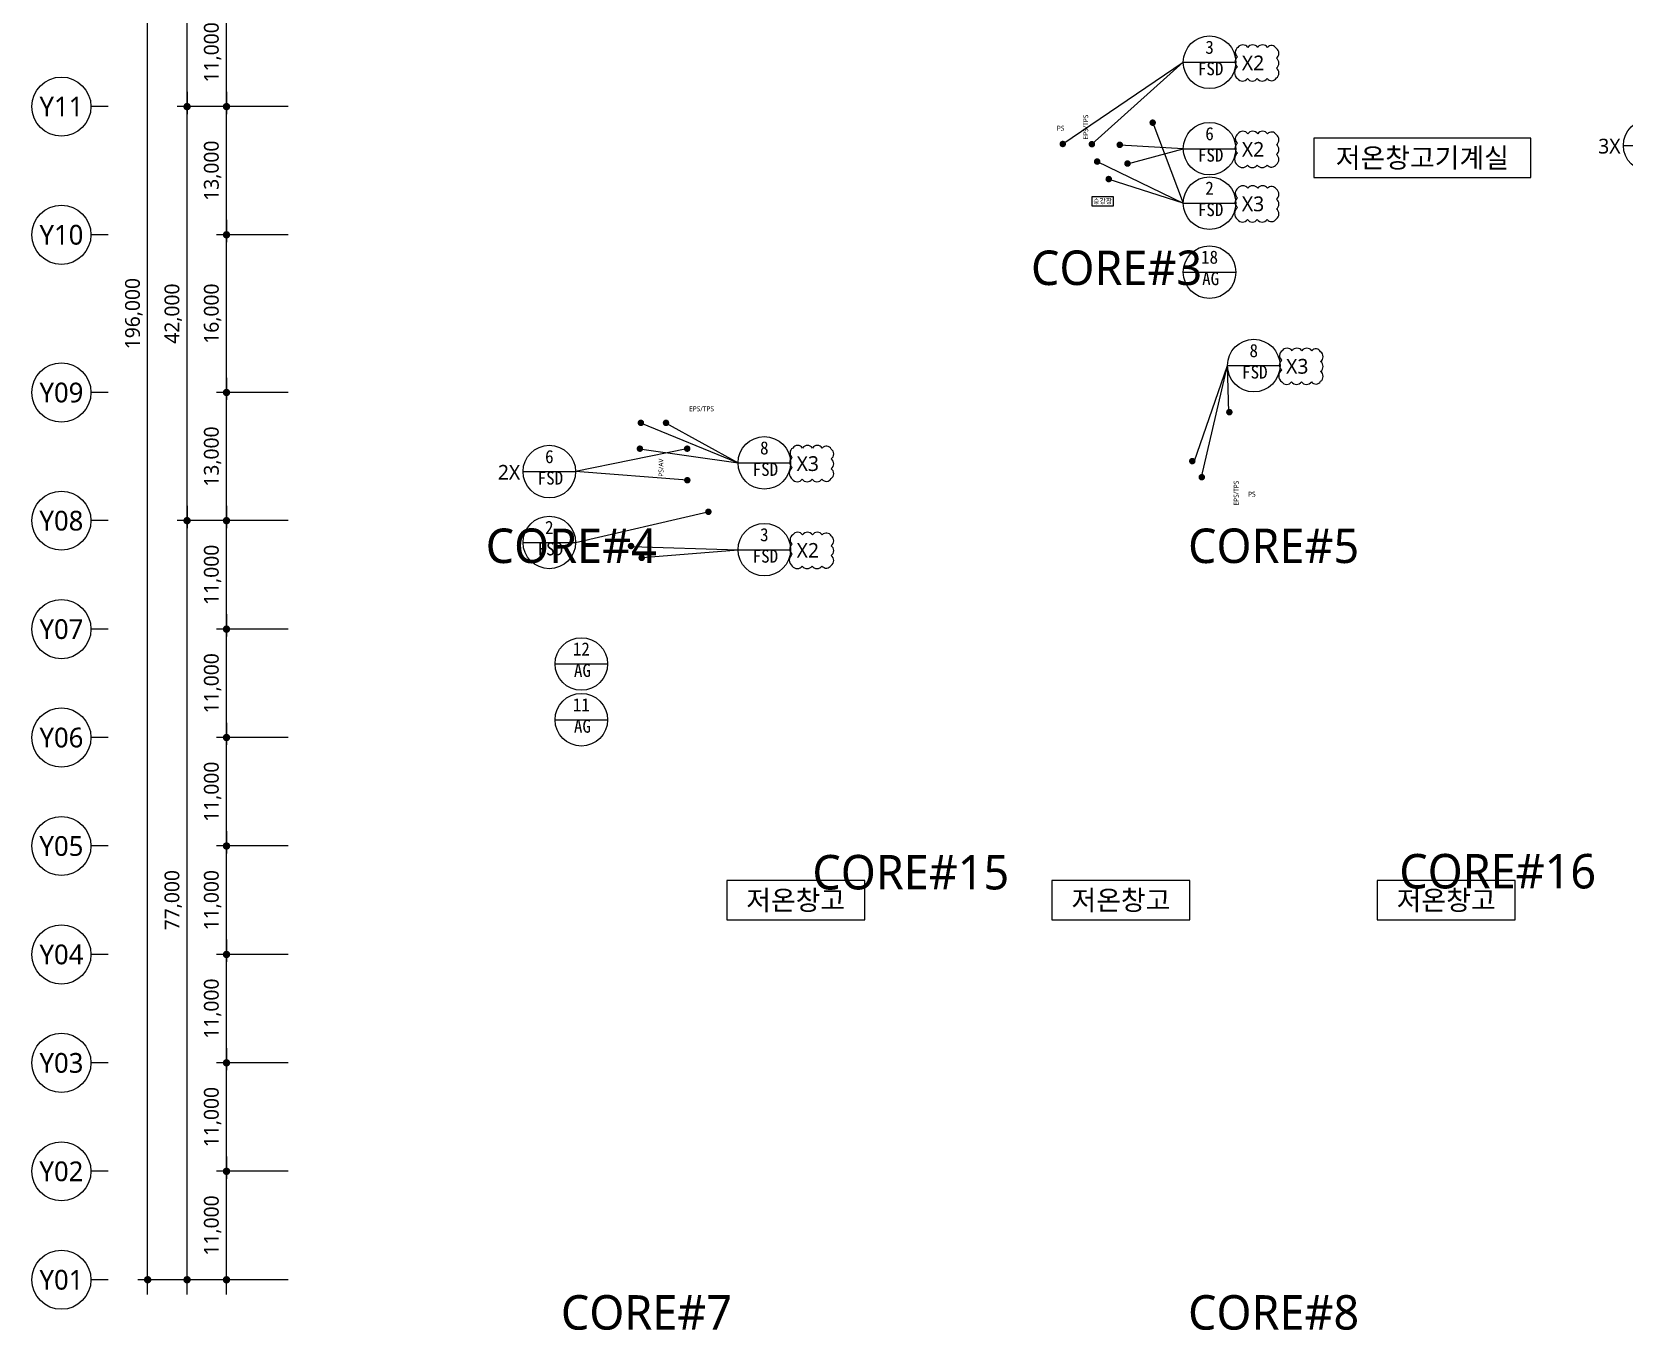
# Model space of a CAD drawing. Header units: millimetres. Extents: x 3479419 to 5579419, y 522746 to 3162891.
# Drawn here: x 4806612 to 4968170, y 1737279 to 1868975 of the extents above; entities that cross this region are included whole.
import ezdxf
from ezdxf.enums import TextEntityAlignment as Align

# ---------------------------------------------------------------- set-up
doc = ezdxf.new("R2010")
doc.units = ezdxf.units.MM
doc.layers.get('Defpoints').update_dxf_attribs({"color": 140})
doc.layers.add('220502 수정', color=161, linetype='Continuous', plot=False)
for name, color, linetype, lineweight in [('A-AXIS-BUBL', 7, 'Continuous', 25), ('A-DIMS', 7, 'Continuous', 25), ('A-MKXX-SYMB', 7, 'Continuous', 25), ('A-XXXX-SYMB', 7, 'Continuous', 25), ('A-XXXX-TXT2', 3, 'Continuous', 25)]:
    doc.layers.add(name, color=color, linetype=linetype, lineweight=lineweight)
doc.layers.add('AA-SYMB', color=1, linetype='Continuous')
doc.styles.add('HY울릉도L', font='')
doc.styles.add('XR-평면도$0$맑은 고딕', font='malgun.ttf')
doc.styles.add('돋움', font='')
doc.styles.add('돋음', font='')
doc.styles.add('맑은 고딕', font='malgun.ttf')
doc.styles.add('맑은고딕', font='malgun.ttf')
doc.styles.get('HY울릉도L').set_extended_font_data('HYwulM')
doc.styles.get('돋움').set_extended_font_data('DotumChe')
doc.styles.get('돋음').set_extended_font_data('Dotum')
doc.dimstyles.new('CDIM', dxfattribs={"dimtxt": 3, "dimasz": 1.5, "dimexe": 2, "dimexo": 1, "dimgap": 1, "dimtad": 1, "dimdec": 0, "dimrnd": 0.5, "dimzin": 0, "dimdsep": 32, "dimlunit": 6, "dimtxsty": 'HY울릉도L', "dimblk1": '_CIDOT', "dimblk2": '_CIDOT', "dimsah": 1, "dimcen": 5.5, "dimclrd": 2, "dimclre": 2, "dimclrt": 7, "dimadec": 0, "dimazin": 0, "dimtfac": 1, "dimtdec": 0, "dimtix": 1, "dimtmove": 2, "dimatfit": 1, "dimldrblk": '_CIDOT', "dimfxl": 1, "dimtolj": 1, "dimtzin": 0, "dimlwd": -1, "dimarcsym": 0})

# ---------------------------------------------------------------- blocks, each defined once
blk = doc.blocks.new('_CIDOT')
at = {"color": 0, "linetype": 'ByBlock'}
blk.add_line((2, 0), (-1, 0), dxfattribs=at)
at = {"color": 0, "linetype": 'ByBlock', "const_width": 0.5}
blk.add_lwpolyline([(-0.25, 0, 1), (0.25, 0, 1)], format="xyb", close=True, dxfattribs=at)
blk = doc.blocks.new('*D8')
at = {"layer": 'A-DIMS', "lineweight": -2, "transparency": 16777216}
for p, q in [((93193, 67121), (85943, 67121)), ((93193, 56121), (85943, 56121))]:
    blk.add_line(p, q, dxfattribs=at)
at = {"layer": 'A-DIMS', "transparency": 16777216}
blk.add_line((86943, 56871), (86943, 66371), dxfattribs=at)
at = {"layer": 'Defpoints', "color": 0, "transparency": 16777216}
for p in [(86943, 67121), (93693, 67121), (93693, 56121)]:
    blk.add_point(p, dxfattribs=at)
at = {"layer": 'A-DIMS', "transparency": 16777216, "xscale": 750, "yscale": 750, "zscale": 750}
for p, rotation in [((86943, 67121), 90), ((86943, 56121), 270)]:
    blk.add_blockref('_CIDOT', p, dxfattribs=dict(at, rotation=rotation))
at = {"layer": 'A-DIMS', "color": 3, "transparency": 16777216, "insert": (85538, 61621), "char_height": 1500, "attachment_point": 5, "rotation": 90, "style": '맑은고딕'}
blk.add_mtext('\\A1;11,000', dxfattribs=at)
blk = doc.blocks.new('*D9')
at = {"layer": 'A-DIMS', "lineweight": -2, "transparency": 16777216}
for p, q in [((93193, 78121), (85943, 78121)), ((93193, 67121), (85943, 67121))]:
    blk.add_line(p, q, dxfattribs=at)
at = {"layer": 'A-DIMS', "transparency": 16777216}
blk.add_line((86943, 67871), (86943, 77371), dxfattribs=at)
at = {"layer": 'Defpoints', "color": 0, "transparency": 16777216}
for p in [(86943, 78121), (93693, 78121), (93693, 67121)]:
    blk.add_point(p, dxfattribs=at)
at = {"layer": 'A-DIMS', "transparency": 16777216, "xscale": 750, "yscale": 750, "zscale": 750}
for p, rotation in [((86943, 78121), 90), ((86943, 67121), 270)]:
    blk.add_blockref('_CIDOT', p, dxfattribs=dict(at, rotation=rotation))
at = {"layer": 'A-DIMS', "color": 3, "transparency": 16777216, "insert": (85538, 72621), "char_height": 1500, "attachment_point": 5, "rotation": 90, "style": '맑은고딕'}
blk.add_mtext('\\A1;11,000', dxfattribs=at)
blk = doc.blocks.new('*D10')
at = {"layer": 'A-DIMS', "lineweight": -2, "transparency": 16777216}
for p, q in [((93193, 89121), (85943, 89121)), ((93193, 78121), (85943, 78121))]:
    blk.add_line(p, q, dxfattribs=at)
at = {"layer": 'A-DIMS', "transparency": 16777216}
blk.add_line((86943, 78871), (86943, 88371), dxfattribs=at)
at = {"layer": 'Defpoints', "color": 0, "transparency": 16777216}
for p in [(86943, 89121), (93693, 89121), (93693, 78121)]:
    blk.add_point(p, dxfattribs=at)
at = {"layer": 'A-DIMS', "transparency": 16777216, "xscale": 750, "yscale": 750, "zscale": 750}
for p, rotation in [((86943, 89121), 90), ((86943, 78121), 270)]:
    blk.add_blockref('_CIDOT', p, dxfattribs=dict(at, rotation=rotation))
at = {"layer": 'A-DIMS', "color": 3, "transparency": 16777216, "insert": (85538, 83621), "char_height": 1500, "attachment_point": 5, "rotation": 90, "style": '맑은고딕'}
blk.add_mtext('\\A1;11,000', dxfattribs=at)
blk = doc.blocks.new('*D11')
at = {"layer": 'A-DIMS', "lineweight": -2, "transparency": 16777216}
for p, q in [((93193, 100121), (85943, 100121)), ((93193, 89121), (85943, 89121))]:
    blk.add_line(p, q, dxfattribs=at)
at = {"layer": 'A-DIMS', "transparency": 16777216}
blk.add_line((86943, 89871), (86943, 99371), dxfattribs=at)
at = {"layer": 'Defpoints', "color": 0, "transparency": 16777216}
for p in [(86943, 100121), (93693, 100121), (93693, 89121)]:
    blk.add_point(p, dxfattribs=at)
at = {"layer": 'A-DIMS', "transparency": 16777216, "xscale": 750, "yscale": 750, "zscale": 750}
for p, rotation in [((86943, 100121), 90), ((86943, 89121), 270)]:
    blk.add_blockref('_CIDOT', p, dxfattribs=dict(at, rotation=rotation))
at = {"layer": 'A-DIMS', "color": 3, "transparency": 16777216, "insert": (85538, 94621), "char_height": 1500, "attachment_point": 5, "rotation": 90, "style": '맑은고딕'}
blk.add_mtext('\\A1;11,000', dxfattribs=at)
blk = doc.blocks.new('*D12')
at = {"layer": 'A-DIMS', "lineweight": -2, "transparency": 16777216}
for p, q in [((93193, 111121), (85943, 111121)), ((93193, 100121), (85943, 100121))]:
    blk.add_line(p, q, dxfattribs=at)
at = {"layer": 'A-DIMS', "transparency": 16777216}
blk.add_line((86943, 100871), (86943, 110371), dxfattribs=at)
at = {"layer": 'Defpoints', "color": 0, "transparency": 16777216}
for p in [(86943, 111121), (93693, 111121), (93693, 100121)]:
    blk.add_point(p, dxfattribs=at)
at = {"layer": 'A-DIMS', "transparency": 16777216, "xscale": 750, "yscale": 750, "zscale": 750}
for p, rotation in [((86943, 111121), 90), ((86943, 100121), 270)]:
    blk.add_blockref('_CIDOT', p, dxfattribs=dict(at, rotation=rotation))
at = {"layer": 'A-DIMS', "color": 3, "transparency": 16777216, "insert": (85538, 105621), "char_height": 1500, "attachment_point": 5, "rotation": 90, "style": '맑은고딕'}
blk.add_mtext('\\A1;11,000', dxfattribs=at)
blk = doc.blocks.new('*D13')
at = {"layer": 'A-DIMS', "lineweight": -2, "transparency": 16777216}
for p, q in [((93193, 122121), (85943, 122121)), ((93193, 111121), (85943, 111121))]:
    blk.add_line(p, q, dxfattribs=at)
at = {"layer": 'A-DIMS', "transparency": 16777216}
blk.add_line((86943, 111871), (86943, 121371), dxfattribs=at)
at = {"layer": 'Defpoints', "color": 0, "transparency": 16777216}
for p in [(86943, 122121), (93693, 122121), (93693, 111121)]:
    blk.add_point(p, dxfattribs=at)
at = {"layer": 'A-DIMS', "transparency": 16777216, "xscale": 750, "yscale": 750, "zscale": 750}
for p, rotation in [((86943, 122121), 90), ((86943, 111121), 270)]:
    blk.add_blockref('_CIDOT', p, dxfattribs=dict(at, rotation=rotation))
at = {"layer": 'A-DIMS', "color": 3, "transparency": 16777216, "insert": (85538, 116621), "char_height": 1500, "attachment_point": 5, "rotation": 90, "style": '맑은고딕'}
blk.add_mtext('\\A1;11,000', dxfattribs=at)
blk = doc.blocks.new('*D14')
at = {"layer": 'A-DIMS', "lineweight": -2, "transparency": 16777216}
for p, q in [((93193, 135121), (85943, 135121)), ((93193, 122121), (85943, 122121))]:
    blk.add_line(p, q, dxfattribs=at)
at = {"layer": 'A-DIMS', "transparency": 16777216}
blk.add_line((86943, 122871), (86943, 134371), dxfattribs=at)
at = {"layer": 'Defpoints', "color": 0, "transparency": 16777216}
for p in [(86943, 135121), (93693, 135121), (93693, 122121)]:
    blk.add_point(p, dxfattribs=at)
at = {"layer": 'A-DIMS', "transparency": 16777216, "xscale": 750, "yscale": 750, "zscale": 750}
for p, rotation in [((86943, 135121), 90), ((86943, 122121), 270)]:
    blk.add_blockref('_CIDOT', p, dxfattribs=dict(at, rotation=rotation))
at = {"layer": 'A-DIMS', "color": 3, "transparency": 16777216, "insert": (85538, 128621), "char_height": 1500, "attachment_point": 5, "rotation": 90, "style": '맑은고딕'}
blk.add_mtext('\\A1;13,000', dxfattribs=at)
blk = doc.blocks.new('*D15')
at = {"layer": 'A-DIMS', "lineweight": -2, "transparency": 16777216}
for p, q in [((93193, 151121), (85943, 151121)), ((93193, 135121), (85943, 135121))]:
    blk.add_line(p, q, dxfattribs=at)
at = {"layer": 'A-DIMS', "transparency": 16777216}
blk.add_line((86943, 135871), (86943, 150371), dxfattribs=at)
at = {"layer": 'Defpoints', "color": 0, "transparency": 16777216}
for p in [(86943, 151121), (93693, 151121), (93693, 135121)]:
    blk.add_point(p, dxfattribs=at)
at = {"layer": 'A-DIMS', "transparency": 16777216, "xscale": 750, "yscale": 750, "zscale": 750}
for p, rotation in [((86943, 151121), 90), ((86943, 135121), 270)]:
    blk.add_blockref('_CIDOT', p, dxfattribs=dict(at, rotation=rotation))
at = {"layer": 'A-DIMS', "color": 3, "transparency": 16777216, "insert": (85538, 143121), "char_height": 1500, "attachment_point": 5, "rotation": 90, "style": '맑은고딕'}
blk.add_mtext('\\A1;16,000', dxfattribs=at)
blk = doc.blocks.new('*D16')
at = {"layer": 'A-DIMS', "lineweight": -2, "transparency": 16777216}
for p, q in [((93193, 164121), (85943, 164121)), ((93193, 151121), (85943, 151121))]:
    blk.add_line(p, q, dxfattribs=at)
at = {"layer": 'A-DIMS', "transparency": 16777216}
blk.add_line((86943, 151871), (86943, 163371), dxfattribs=at)
at = {"layer": 'Defpoints', "color": 0, "transparency": 16777216}
for p in [(86943, 164121), (93693, 164121), (93693, 151121)]:
    blk.add_point(p, dxfattribs=at)
at = {"layer": 'A-DIMS', "transparency": 16777216, "xscale": 750, "yscale": 750, "zscale": 750}
for p, rotation in [((86943, 164121), 90), ((86943, 151121), 270)]:
    blk.add_blockref('_CIDOT', p, dxfattribs=dict(at, rotation=rotation))
at = {"layer": 'A-DIMS', "color": 3, "transparency": 16777216, "insert": (85538, 157621), "char_height": 1500, "attachment_point": 5, "rotation": 90, "style": '맑은고딕'}
blk.add_mtext('\\A1;13,000', dxfattribs=at)
blk = doc.blocks.new('*D17')
at = {"layer": 'A-DIMS', "lineweight": -2, "transparency": 16777216}
for p, q in [((93193, 175121), (85943, 175121)), ((93193, 164121), (85943, 164121))]:
    blk.add_line(p, q, dxfattribs=at)
at = {"layer": 'A-DIMS', "transparency": 16777216}
blk.add_line((86943, 164871), (86943, 174371), dxfattribs=at)
at = {"layer": 'Defpoints', "color": 0, "transparency": 16777216}
for p in [(86943, 175121), (93693, 175121), (93693, 164121)]:
    blk.add_point(p, dxfattribs=at)
at = {"layer": 'A-DIMS', "transparency": 16777216, "xscale": 750, "yscale": 750, "zscale": 750}
for p, rotation in [((86943, 175121), 90), ((86943, 164121), 270)]:
    blk.add_blockref('_CIDOT', p, dxfattribs=dict(at, rotation=rotation))
at = {"layer": 'A-DIMS', "color": 3, "transparency": 16777216, "insert": (85538, 169621), "char_height": 1500, "attachment_point": 5, "rotation": 90, "style": '맑은고딕'}
blk.add_mtext('\\A1;11,000', dxfattribs=at)
blk = doc.blocks.new('*D24')
at = {"layer": 'A-DIMS', "lineweight": -2, "transparency": 16777216}
for p, q in [((93193, 122121), (81943, 122121)), ((93193, 45121), (81943, 45121))]:
    blk.add_line(p, q, dxfattribs=at)
at = {"layer": 'A-DIMS', "transparency": 16777216}
blk.add_line((82943, 45871), (82943, 121371), dxfattribs=at)
at = {"layer": 'Defpoints', "color": 0, "transparency": 16777216}
for p in [(82943, 122121), (93693, 122121), (93693, 45121)]:
    blk.add_point(p, dxfattribs=at)
at = {"layer": 'A-DIMS', "transparency": 16777216, "xscale": 750, "yscale": 750, "zscale": 750}
for p, rotation in [((82943, 122121), 90), ((82943, 45121), 270)]:
    blk.add_blockref('_CIDOT', p, dxfattribs=dict(at, rotation=rotation))
at = {"layer": 'A-DIMS', "color": 3, "transparency": 16777216, "insert": (81542, 83621), "char_height": 1500, "attachment_point": 5, "rotation": 90, "style": '맑은고딕'}
blk.add_mtext('\\A1;77,000', dxfattribs=at)
blk = doc.blocks.new('*D25')
at = {"layer": 'A-DIMS', "lineweight": -2, "transparency": 16777216}
for p, q in [((93193, 241121), (77943, 241121)), ((93193, 45121), (77943, 45121))]:
    blk.add_line(p, q, dxfattribs=at)
at = {"layer": 'A-DIMS', "transparency": 16777216}
blk.add_line((78943, 45871), (78943, 240371), dxfattribs=at)
at = {"layer": 'Defpoints', "color": 0, "transparency": 16777216}
for p in [(78943, 241121), (93693, 241121), (93693, 45121)]:
    blk.add_point(p, dxfattribs=at)
at = {"layer": 'A-DIMS', "transparency": 16777216, "xscale": 750, "yscale": 750, "zscale": 750}
for p, rotation in [((78943, 241121), 90), ((78943, 45121), 270)]:
    blk.add_blockref('_CIDOT', p, dxfattribs=dict(at, rotation=rotation))
at = {"layer": 'A-DIMS', "color": 3, "transparency": 16777216, "insert": (77538, 143121), "char_height": 1500, "attachment_point": 5, "rotation": 90, "style": '맑은고딕'}
blk.add_mtext('\\A1;196,000', dxfattribs=at)
blk = doc.blocks.new('*D26')
at = {"layer": 'A-DIMS', "lineweight": -2, "transparency": 16777216}
for p, q in [((93193, 56121), (85943, 56121)), ((93193, 45121), (85943, 45121))]:
    blk.add_line(p, q, dxfattribs=at)
at = {"layer": 'A-DIMS', "transparency": 16777216}
blk.add_line((86943, 45871), (86943, 55371), dxfattribs=at)
at = {"layer": 'Defpoints', "color": 0, "transparency": 16777216}
for p in [(86943, 56121), (93693, 56121), (93693, 45121)]:
    blk.add_point(p, dxfattribs=at)
at = {"layer": 'A-DIMS', "transparency": 16777216, "xscale": 750, "yscale": 750, "zscale": 750}
for p, rotation in [((86943, 56121), 90), ((86943, 45121), 270)]:
    blk.add_blockref('_CIDOT', p, dxfattribs=dict(at, rotation=rotation))
at = {"layer": 'A-DIMS', "color": 3, "transparency": 16777216, "insert": (85538, 50621), "char_height": 1500, "attachment_point": 5, "rotation": 90, "style": '맑은고딕'}
blk.add_mtext('\\A1;11,000', dxfattribs=at)
blk = doc.blocks.new('*D27')
at = {"layer": 'A-DIMS', "lineweight": -2, "transparency": 16777216}
for p, q in [((93193, 164121), (81943, 164121)), ((93193, 122121), (81943, 122121))]:
    blk.add_line(p, q, dxfattribs=at)
at = {"layer": 'A-DIMS', "transparency": 16777216}
blk.add_line((82943, 122871), (82943, 163371), dxfattribs=at)
at = {"layer": 'Defpoints', "color": 0, "transparency": 16777216}
for p in [(82943, 164121), (93693, 164121), (93693, 122121)]:
    blk.add_point(p, dxfattribs=at)
at = {"layer": 'A-DIMS', "transparency": 16777216, "xscale": 750, "yscale": 750, "zscale": 750}
for p, rotation in [((82943, 164121), 90), ((82943, 122121), 270)]:
    blk.add_blockref('_CIDOT', p, dxfattribs=dict(at, rotation=rotation))
at = {"layer": 'A-DIMS', "color": 3, "transparency": 16777216, "insert": (81542, 143121), "char_height": 1500, "attachment_point": 5, "rotation": 90, "style": '맑은고딕'}
blk.add_mtext('\\A1;42,000', dxfattribs=at)
blk = doc.blocks.new('*D28')
at = {"layer": 'A-DIMS', "lineweight": -2, "transparency": 16777216}
for p, q in [((93193, 241121), (81943, 241121)), ((93193, 164121), (81943, 164121))]:
    blk.add_line(p, q, dxfattribs=at)
at = {"layer": 'A-DIMS', "transparency": 16777216}
blk.add_line((82943, 164871), (82943, 240371), dxfattribs=at)
at = {"layer": 'Defpoints', "color": 0, "transparency": 16777216}
for p in [(82943, 241121), (93693, 241121), (93693, 164121)]:
    blk.add_point(p, dxfattribs=at)
at = {"layer": 'A-DIMS', "transparency": 16777216, "xscale": 750, "yscale": 750, "zscale": 750}
for p, rotation in [((82943, 241121), 90), ((82943, 164121), 270)]:
    blk.add_blockref('_CIDOT', p, dxfattribs=dict(at, rotation=rotation))
at = {"layer": 'A-DIMS', "color": 3, "transparency": 16777216, "insert": (81542, 202621), "char_height": 1500, "attachment_point": 5, "rotation": 90, "style": '맑은고딕'}
blk.add_mtext('\\A1;77,000', dxfattribs=at)
blk = doc.blocks.new('글_냉동창고기계실')
at = {"layer": 'A-XXXX-TXT2', "color": 0}
blk.add_lwpolyline([(-11000, -2000), (11000, -2000), (11000, 2000), (-11000, 2000)], close=True, dxfattribs=at)
at = {"layer": 'A-XXXX-TXT2', "style": '맑은고딕'}
blk.add_text('저온창고기계실', height=2000, dxfattribs=at).set_placement((0, 0), align=Align.MIDDLE_CENTER)
blk = doc.blocks.new('글_승강장')
at = {"layer": 'A-XXXX-TXT2', "color": 0, "ltscale": 100}
blk.add_lwpolyline([(-1100, 450), (-1100, -450), (1100, -450), (1100, 450)], close=True, dxfattribs=at)
at = {"layer": 'A-XXXX-TXT2', "ltscale": 100, "style": 'XR-평면도$0$맑은 고딕'}
blk.add_text('승강장', height=500, dxfattribs=at).set_placement((0, 0), align=Align.MIDDLE_CENTER)
blk = doc.blocks.new('글_저온창고')
at = {"layer": 'A-XXXX-TXT2', "color": 0}
blk.add_lwpolyline([(-7000, -2000), (7000, -2000), (7000, 2000), (-7000, 2000)], close=True, dxfattribs=at)
at = {"layer": 'A-XXXX-TXT2', "style": '맑은고딕'}
blk.add_text('저온창고', height=2000, dxfattribs=at).set_placement((0, 0), align=Align.MIDDLE_CENTER)
blk = doc.blocks.new('WINSYMBOL-flat-1')
at = {"layer": 'AA-SYMB', "color": 3}
blk.add_line((-1440, 0), (1440, 0), dxfattribs=at)
blk.add_circle((0, 0), 1440, dxfattribs=at)
at = {"layer": 'AA-SYMB', "style": '돋음'}
blk.add_attdef('0', text='', height=720, dxfattribs=at).set_placement((0, 246), align=Align.CENTER)
at = {"layer": 'AA-SYMB', "style": '돋음', "width": 0.95}
blk.add_attdef('FSD', text='', height=720, dxfattribs=at).set_placement((59, -927), align=Align.CENTER)
blk = doc.blocks.new('A$C425F3A2A')
at = {"layer": 'Defpoints', "style": '맑은고딕'}
for s, p in [('CORE#3', (185932, 144972)), ('CORE#4', (130605, 116772)), ('CORE#5', (201868, 116772)), ('CORE#15', (166357, 83662)), ('CORE#16', (225905, 83762)), ('CORE#7', (138234, 39007)), ('CORE#8', (201868, 39007))]:
    blk.add_text(s, height=3500, dxfattribs=at).set_placement(p, align=Align.BOTTOM_RIGHT)
blk = doc.blocks.new('DIM(210222)')
for p, q in [((74943, 164120.6), (73193, 164120.6)), ((74943, 151120.6), (73193, 151120.6)), ((74943, 135120.6), (73193, 135120.6)), ((74943, 122120.6), (73193, 122120.6)), ((74943, 111120.6), (73193, 111120.6)), ((74943, 100120.6), (73193, 100120.6)), ((74943, 89120.6), (73193, 89120.6)), ((74943, 78120.6), (73193, 78120.6)), ((74943, 67120.6), (73193, 67120.6)), ((74943, 56120.6), (73193, 56120.6)), ((74943, 45120.6), (73193, 45120.6))]:
    blk.add_line(p, q)
at = {"layer": 'A-AXIS-BUBL', "ltscale": 0.2}
for centre in [(70193, 164120.6), (70193, 151120.6), (70193, 135120.6), (70193, 122120.6), (70193, 111120.6), (70193, 100120.6), (70193, 89120.6), (70193, 78120.6), (70193, 67120.6), (70193, 56120.6), (70193, 45120.6)]:
    blk.add_circle(centre, 3000, dxfattribs=at)
at = {"layer": 'A-XXXX-TXT2', "ltscale": 0.2, "style": '맑은고딕'}
for s, p in [('Y11', (70193, 164120.6)), ('Y10', (70193, 151120.6)), ('Y09', (70193, 135120.6)), ('Y08', (70193, 122120.6)), ('Y07', (70193, 111120.6)), ('Y06', (70193, 100120.6)), ('Y05', (70193, 89120.6)), ('Y04', (70193, 78120.6)), ('Y03', (70193, 67120.6)), ('Y02', (70193, 56120.6)), ('Y01', (70193, 45120.6))]:
    blk.add_text(s, height=2000, dxfattribs=at).set_placement(p, align=Align.MIDDLE)
at = {"layer": 'A-DIMS'}
for p1, p2, distance, picture, middle in [((93693, 45120.6), (93693, 241120.6), 14750, '*D25', (77538.1, 143120.6)), ((93693, 164120.6), (93693, 241120.6), 10750, '*D28', (81542.2, 202620.6)), ((93693, 164120.6), (93693, 175120.6), 6750, '*D17', (85538.1, 169620.6)), ((93693, 122120.6), (93693, 164120.6), 10750, '*D27', (81542.2, 143120.6)), ((93693, 151120.6), (93693, 164120.6), 6750, '*D16', (85538.1, 157620.6)), ((93693, 135120.6), (93693, 151120.6), 6750, '*D15', (85538.1, 143120.6)), ((93693, 122120.6), (93693, 135120.6), 6750, '*D14', (85538.1, 128620.6)), ((93693, 45120.6), (93693, 122120.6), 10750, '*D24', (81542.2, 83620.6)), ((93693, 111120.6), (93693, 122120.6), 6750, '*D13', (85538.1, 116620.6)), ((93693, 100120.6), (93693, 111120.6), 6750, '*D12', (85538.1, 105620.6)), ((93693, 89120.6), (93693, 100120.6), 6750, '*D11', (85538.1, 94620.6)), ((93693, 78120.6), (93693, 89120.6), 6750, '*D10', (85538.1, 83620.6)), ((93693, 67120.6), (93693, 78120.6), 6750, '*D9', (85538.1, 72620.6)), ((93693, 56120.6), (93693, 67120.6), 6750, '*D8', (85538.1, 61620.6)), ((93693, 45120.6), (93693, 56120.6), 6750, '*D26', (85538.1, 50620.6))]:
    dim = blk.add_aligned_dim(p1=p1, p2=p2, distance=distance, dimstyle='CDIM', override={"dimscale": 500, "dimtxsty": '맑은고딕', "dimclrd": 256, "dimclre": 256, "dimclrt": 3}, dxfattribs=at)
    dim.commit()
    dim.dimension.update_dxf_attribs({"geometry": picture, "text_midpoint": middle})

msp = doc.modelspace()

# ---------------------------------------------------------------- hatches: boundary and pattern name
at = {"layer": 'A-MKXX-SYMB'}
h = msp.add_hatch(color=256, dxfattribs=at)
edge = h.paths.add_edge_path()
edge.add_arc((4920335.1, 1859762.2), 333.3, 0, 360)
h = msp.add_hatch(color=256, dxfattribs=at)
edge = h.paths.add_edge_path()
edge.add_arc((4911211.8, 1857599.8), 333.3, 0, 360)
h = msp.add_hatch(color=256, dxfattribs=at)
edge = h.paths.add_edge_path()
edge.add_arc((4914161.8, 1857581.2), 333.3, 0, 360)
h = msp.add_hatch(color=256, dxfattribs=at)
edge = h.paths.add_edge_path()
edge.add_arc((4916993.2, 1857511.6), 333.3, 0, 360)
h = msp.add_hatch(color=256, dxfattribs=at)
edge = h.paths.add_edge_path()
edge.add_arc((4914701.8, 1855816.2), 333.3, 0, 360)
h = msp.add_hatch(color=256, dxfattribs=at)
edge = h.paths.add_edge_path()
edge.add_arc((4917779.5, 1855616.5), 333.3, 0, 360)
h = msp.add_hatch(color=256, dxfattribs=at)
edge = h.paths.add_edge_path()
edge.add_arc((4915874.8, 1854041.6), 333.3, 0, 360)
h = msp.add_hatch(color=256, dxfattribs=at)
edge = h.paths.add_edge_path()
edge.add_arc((4928114.4, 1830401), 333.3, 0, 360)
h = msp.add_hatch(color=256, dxfattribs=at)
edge = h.paths.add_edge_path()
edge.add_arc((4868405.8, 1829311), 333.3, 0, 360)
h = msp.add_hatch(color=256, dxfattribs=at)
edge = h.paths.add_edge_path()
edge.add_arc((4870955.8, 1829311), 333.3, 0, 360)
h = msp.add_hatch(color=256, dxfattribs=at)
edge = h.paths.add_edge_path()
edge.add_arc((4868305.8, 1826692.4), 333.3, 0, 360)
h = msp.add_hatch(color=256, dxfattribs=at)
edge = h.paths.add_edge_path()
edge.add_arc((4873105.8, 1826692.4), 333.3, 0, 360)
h = msp.add_hatch(color=256, dxfattribs=at)
edge = h.paths.add_edge_path()
edge.add_arc((4924350.3, 1825431.3), 333.3, 0, 360)
h = msp.add_hatch(color=256, dxfattribs=at)
edge = h.paths.add_edge_path()
edge.add_arc((4925315.8, 1823801), 333.3, 0, 360)
h = msp.add_hatch(color=256, dxfattribs=at)
edge = h.paths.add_edge_path()
edge.add_arc((4873118, 1823492.4), 333.3, 0, 360)
h = msp.add_hatch(color=256, dxfattribs=at)
edge = h.paths.add_edge_path()
edge.add_arc((4875255.8, 1820292.4), 333.3, 0, 360)
h = msp.add_hatch(color=256, dxfattribs=at)
edge = h.paths.add_edge_path()
edge.add_arc((4867403, 1816816.4), 333.3, 0, 360)
h = msp.add_hatch(color=256, dxfattribs=at)
edge = h.paths.add_edge_path()
edge.add_arc((4868488.9, 1815620.6), 333.3, 0, 360)

# ---------------------------------------------------------------- linework, layer by layer
at = {"layer": '220502 수정', "color": 20}
for points in [[(4928945.1, 1864235.3, 0.52056705), (4929945.1, 1864235.3, 0.52056705), (4930945.1, 1864235.3, 0.52056705), (4931945.1, 1864235.3, 0.52056705), (4932884.4, 1864296, 0.52056705), (4932884.4, 1865296, 0.52056705), (4932884.4, 1866296, 0.52056705), (4932884.4, 1867296, 0.52056705), (4931986.3, 1867397.9, 0.52056705), (4930986.3, 1867397.9, 0.52056705), (4929986.3, 1867397.9, 0.52056705), (4928986.3, 1867397.9, 0.52056705), (4928945.1, 1866439.1, 0.52056705), (4928945.1, 1865439.1, 0.52056705)], [(4928945.1, 1855467.8, 0.52056705), (4929945.1, 1855467.8, 0.52056705), (4930945.1, 1855467.8, 0.52056705), (4931945.1, 1855467.8, 0.52056705), (4932884.4, 1855528.5, 0.52056705), (4932884.4, 1856528.5, 0.52056705), (4932884.4, 1857528.5, 0.52056705), (4932884.4, 1858528.5, 0.52056705), (4931986.3, 1858630.4, 0.52056705), (4930986.3, 1858630.4, 0.52056705), (4929986.3, 1858630.4, 0.52056705), (4928986.3, 1858630.4, 0.52056705), (4928945.1, 1857671.6, 0.52056705), (4928945.1, 1856671.6, 0.52056705)], [(4928945.1, 1849942.4, 0.52056705), (4929945.1, 1849942.4, 0.52056705), (4930945.1, 1849942.4, 0.52056705), (4931945.1, 1849942.4, 0.52056705), (4932884.4, 1850003.2, 0.52056705), (4932884.4, 1851003.2, 0.52056705), (4932884.4, 1852003.2, 0.52056705), (4932884.4, 1853003.2, 0.52056705), (4931986.3, 1853105, 0.52056705), (4930986.3, 1853105, 0.52056705), (4929986.3, 1853105, 0.52056705), (4928986.3, 1853105, 0.52056705), (4928945.1, 1852146.2, 0.52056705), (4928945.1, 1851146.2, 0.52056705)], [(4933430.7, 1833465.6, 0.52056705), (4934430.7, 1833465.6, 0.52056705), (4935430.7, 1833465.6, 0.52056705), (4936430.7, 1833465.6, 0.52056705), (4937370, 1833526.3, 0.52056705), (4937370, 1834526.3, 0.52056705), (4937370, 1835526.3, 0.52056705), (4937370, 1836526.3, 0.52056705), (4936471.9, 1836628.2, 0.52056705), (4935471.9, 1836628.2, 0.52056705), (4934471.9, 1836628.2, 0.52056705), (4933471.9, 1836628.2, 0.52056705), (4933430.7, 1835669.4, 0.52056705), (4933430.7, 1834669.4, 0.52056705)], [(4883771, 1823594.7, 0.52056705), (4884771, 1823594.7, 0.52056705), (4885771, 1823594.7, 0.52056705), (4886771, 1823594.7, 0.52056705), (4887710.3, 1823655.4, 0.52056705), (4887710.3, 1824655.4, 0.52056705), (4887710.3, 1825655.4, 0.52056705), (4887710.3, 1826655.4, 0.52056705), (4886812.2, 1826757.3, 0.52056705), (4885812.2, 1826757.3, 0.52056705), (4884812.2, 1826757.3, 0.52056705), (4883812.2, 1826757.3, 0.52056705), (4883771, 1825798.4, 0.52056705), (4883771, 1824798.4, 0.52056705)], [(4883771, 1814789.8, 0.52056705), (4884771, 1814789.8, 0.52056705), (4885771, 1814789.8, 0.52056705), (4886771, 1814789.8, 0.52056705), (4887710.3, 1814850.5, 0.52056705), (4887710.3, 1815850.5, 0.52056705), (4887710.3, 1816850.5, 0.52056705), (4887710.3, 1817850.5, 0.52056705), (4886812.2, 1817952.4, 0.52056705), (4885812.2, 1817952.4, 0.52056705), (4884812.2, 1817952.4, 0.52056705), (4883812.2, 1817952.4, 0.52056705), (4883771, 1816993.5, 0.52056705), (4883771, 1815993.5, 0.52056705)]]:
    msp.add_lwpolyline(points, format="xyb", close=True, dxfattribs=at)
at = {"layer": 'A-XXXX-SYMB'}
for p, q in [((4914701.8, 1855816.2), (4923437.5, 1851598.8)), ((4925271.8, 1823791.2), (4927923.1, 1835122)), ((4928070.3, 1830391.2), (4927923.1, 1835122)), ((4868361.8, 1829301.2), (4878263.4, 1825251)), ((4870911.8, 1829301.2), (4878263.4, 1825251)), ((4873061.8, 1826682.7), (4861783.1, 1824367.8)), ((4868261.8, 1826682.7), (4878263.4, 1825251)), ((4867413.5, 1816781.2), (4878263.4, 1816446.1))]:
    msp.add_line(p, q, dxfattribs=at)
for points in [[(4911211.8, 1857599.8), (4923437.5, 1865891.6), (4914161.8, 1857581.2)], [(4920341.8, 1859741.2), (4923437.5, 1851598.8), (4915911.8, 1854011.2)], [(4917786.2, 1855595.5), (4923437.5, 1857124.2), (4916999.9, 1857490.6)], [(4924535.7, 1825358), (4927923.1, 1835122)], [(4873111.8, 1823501.2), (4861783.1, 1824367.8)], [(4861783.1, 1817183.2), (4875211.8, 1820282.7)], [(4868579.5, 1815658.4), (4878263.4, 1816446.1)]]:
    msp.add_lwpolyline(points, dxfattribs=at)

# ---------------------------------------------------------------- block references
for name, p in [('DIM(210222)', (4739418.8, 1697270.6)), ('글_냉동창고기계실', (4947695.3, 1856193.7)), ('글_승강장', (4915261.8, 1851791.2)), ('글_저온창고', (4884111.8, 1780891.2)), ('글_저온창고', (4917111.8, 1780891.2)), ('글_저온창고', (4950111.8, 1780891.2))]:
    msp.add_blockref(name, p)
ref = msp.add_blockref('WINSYMBOL-flat-1', (4926104.1, 1865891.6), dxfattribs=dict(xscale=1.851851851790402, yscale=1.851851851790402, zscale=1.851851851790402))
ref.add_attrib('0', '3', dxfattribs={"layer": 'AA-SYMB', "color": 3, "height": 1333.3, "style": '돋움'}).set_placement((4926104.1, 1866347.3), align=Align.BOTTOM_CENTER)
ref.add_attrib('FSD', 'FSD', dxfattribs={"layer": 'AA-SYMB', "color": 3, "height": 1333.33, "style": '돋움'}).set_placement((4926212.6, 1864174.9), align=Align.BOTTOM_CENTER)
ref = msp.add_blockref('WINSYMBOL-flat-1', (4926104.1, 1857124.2), dxfattribs=dict(xscale=1.851851851790402, yscale=1.851851851790402, zscale=1.851851851790402))
ref.add_attrib('0', '6', dxfattribs={"layer": 'AA-SYMB', "color": 3, "height": 1333.3, "style": '돋움'}).set_placement((4926104.1, 1857579.8), align=Align.BOTTOM_CENTER)
ref.add_attrib('FSD', 'FSD', dxfattribs={"layer": 'AA-SYMB', "color": 3, "height": 1333.33, "style": '돋움'}).set_placement((4926212.6, 1855407.4), align=Align.BOTTOM_CENTER)
ref = msp.add_blockref('WINSYMBOL-flat-1', (4970761.4, 1857456.1), dxfattribs=dict(xscale=1.851851851790402, yscale=1.851851851790402, zscale=1.851851851790402))
ref.add_attrib('0', '3', dxfattribs={"layer": 'AA-SYMB', "color": 3, "height": 1333.3, "style": '돋움'}).set_placement((4970761.4, 1857911.7), align=Align.BOTTOM_CENTER)
ref.add_attrib('FSD', 'FSD', dxfattribs={"layer": 'AA-SYMB', "color": 3, "height": 1333.33, "style": '돋움'}).set_placement((4970869.9, 1855739.3), align=Align.BOTTOM_CENTER)
ref = msp.add_blockref('WINSYMBOL-flat-1', (4926104.1, 1851598.8), dxfattribs=dict(xscale=1.851851851790402, yscale=1.851851851790402, zscale=1.851851851790402))
ref.add_attrib('0', '2', dxfattribs={"layer": 'AA-SYMB', "color": 3, "height": 1333.3, "style": '돋움'}).set_placement((4926104.1, 1852054.4), align=Align.BOTTOM_CENTER)
ref.add_attrib('FSD', 'FSD', dxfattribs={"layer": 'AA-SYMB', "color": 3, "height": 1333.33, "style": '돋움'}).set_placement((4926212.6, 1849882), align=Align.BOTTOM_CENTER)
ref = msp.add_blockref('WINSYMBOL-flat-1', (4926104.1, 1844599.3), dxfattribs=dict(xscale=1.851851851790402, yscale=1.851851851790402, zscale=1.851851851790402))
ref.add_attrib('0', '18', dxfattribs={"layer": 'AA-SYMB', "color": 3, "height": 1333.33, "style": '돋움'}).set_placement((4926104.1, 1845054.9), align=Align.BOTTOM_CENTER)
ref.add_attrib('FSD', 'AG', dxfattribs={"layer": 'AA-SYMB', "color": 3, "height": 1333.33, "style": '돋움'}).set_placement((4926212.6, 1842882.5), align=Align.BOTTOM_CENTER)
ref = msp.add_blockref('WINSYMBOL-flat-1', (4930589.7, 1835122), dxfattribs=dict(xscale=1.851851851790402, yscale=1.851851851790402, zscale=1.851851851790402))
ref.add_attrib('0', '8', dxfattribs={"layer": 'AA-SYMB', "color": 3, "height": 1333.3, "style": '돋움'}).set_placement((4930589.7, 1835577.6), align=Align.BOTTOM_CENTER)
ref.add_attrib('FSD', 'FSD', dxfattribs={"layer": 'AA-SYMB', "color": 3, "height": 1333.33, "style": '돋움'}).set_placement((4930698.2, 1833405.2), align=Align.BOTTOM_CENTER)
ref = msp.add_blockref('WINSYMBOL-flat-1', (4880930, 1825251), dxfattribs=dict(xscale=1.851851851790402, yscale=1.851851851790402, zscale=1.851851851790402))
ref.add_attrib('0', '8', dxfattribs={"layer": 'AA-SYMB', "color": 3, "height": 1333.3, "style": '돋움'}).set_placement((4880930, 1825706.6), align=Align.BOTTOM_CENTER)
ref.add_attrib('FSD', 'FSD', dxfattribs={"layer": 'AA-SYMB', "color": 3, "height": 1333.33, "style": '돋움'}).set_placement((4881038.5, 1823534.2), align=Align.BOTTOM_CENTER)
ref = msp.add_blockref('WINSYMBOL-flat-1', (4859116.4, 1824367.8), dxfattribs=dict(xscale=1.851851851790402, yscale=1.851851851790402, zscale=1.851851851790402))
ref.add_attrib('0', '6', dxfattribs={"layer": 'AA-SYMB', "color": 3, "height": 1333.3, "style": '돋움'}).set_placement((4859116.4, 1824823.4), align=Align.BOTTOM_CENTER)
ref.add_attrib('FSD', 'FSD', dxfattribs={"layer": 'AA-SYMB', "color": 3, "height": 1333.33, "style": '돋움'}).set_placement((4859224.9, 1822651), align=Align.BOTTOM_CENTER)
ref = msp.add_blockref('WINSYMBOL-flat-1', (4859116.4, 1817183.2), dxfattribs=dict(xscale=1.851851851790402, yscale=1.851851851790402, zscale=1.851851851790402))
ref.add_attrib('0', '2', dxfattribs={"layer": 'AA-SYMB', "color": 3, "height": 1333.3, "style": '돋움'}).set_placement((4859116.4, 1817638.8), align=Align.BOTTOM_CENTER)
ref.add_attrib('FSD', 'FSD', dxfattribs={"layer": 'AA-SYMB', "color": 3, "height": 1333.33, "style": '돋움'}).set_placement((4859224.9, 1815466.4), align=Align.BOTTOM_CENTER)
ref = msp.add_blockref('WINSYMBOL-flat-1', (4880930, 1816446.1), dxfattribs=dict(xscale=1.851851851790402, yscale=1.851851851790402, zscale=1.851851851790402))
ref.add_attrib('0', '3', dxfattribs={"layer": 'AA-SYMB', "color": 3, "height": 1333.3, "style": '돋움'}).set_placement((4880930, 1816901.8), align=Align.BOTTOM_CENTER)
ref.add_attrib('FSD', 'FSD', dxfattribs={"layer": 'AA-SYMB', "color": 3, "height": 1333.33, "style": '돋움'}).set_placement((4881038.5, 1814729.4), align=Align.BOTTOM_CENTER)
ref = msp.add_blockref('WINSYMBOL-flat-1', (4862365.7, 1804855.5), dxfattribs=dict(xscale=1.851851851790402, yscale=1.851851851790402, zscale=1.851851851790402))
ref.add_attrib('0', '12', dxfattribs={"layer": 'AA-SYMB', "color": 3, "height": 1333.33, "style": '돋움'}).set_placement((4862365.7, 1805311.1), align=Align.BOTTOM_CENTER)
ref.add_attrib('FSD', 'AG', dxfattribs={"layer": 'AA-SYMB', "color": 3, "height": 1333.33, "style": '돋움'}).set_placement((4862474.2, 1803138.7), align=Align.BOTTOM_CENTER)
ref = msp.add_blockref('WINSYMBOL-flat-1', (4862365.7, 1799196.6), dxfattribs=dict(xscale=1.851851851790402, yscale=1.851851851790402, zscale=1.851851851790402))
ref.add_attrib('0', '11', dxfattribs={"layer": 'AA-SYMB', "color": 3, "height": 1333.33, "style": '돋움'}).set_placement((4862365.7, 1799652.2), align=Align.BOTTOM_CENTER)
ref.add_attrib('FSD', 'AG', dxfattribs={"layer": 'AA-SYMB', "color": 3, "height": 1333.33, "style": '돋움'}).set_placement((4862474.2, 1797479.8), align=Align.BOTTOM_CENTER)
msp.add_blockref('A$C425F3A2A', (4739418.8, 1697270.6), dxfattribs=at)

# ---------------------------------------------------------------- texts
at = {"layer": 'A-XXXX-TXT2', "style": '맑은고딕'}
for s, p in [('X2', (4930515.3, 1865068.9)), ('3X', (4966672.9, 1856633.3)), ('X2', (4930515.3, 1856301.4)), ('X3', (4930515.3, 1850776)), ('X3', (4935000.9, 1834299.2)), ('X3', (4885341.2, 1824428.2)), ('2X', (4855027.9, 1823545)), ('X2', (4885341.2, 1815623.4))]:
    msp.add_text(s, height=1500, dxfattribs=at).set_placement(p, align=Align.CENTER)
at = {"layer": 'A-XXXX-TXT2', "ltscale": 100, "style": '맑은 고딕'}
for s, p in [('EPS/TPS', (4913535, 1859315.6)), ('PS/AV', (4870447.5, 1824766.2)), ('EPS/TPS', (4928801, 1822190.6))]:
    msp.add_text(s, height=500, rotation=90, dxfattribs=at).set_placement(p, align=Align.MIDDLE_CENTER)
for s, p in [('PS', (4910993.3, 1859198.3)), ('EPS/TPS', (4874561.8, 1830741.2)), ('PS', (4930393.3, 1822073.3))]:
    msp.add_text(s, height=500, dxfattribs=at).set_placement(p, align=Align.MIDDLE_CENTER)

doc.saveas('drawing.dxf')
